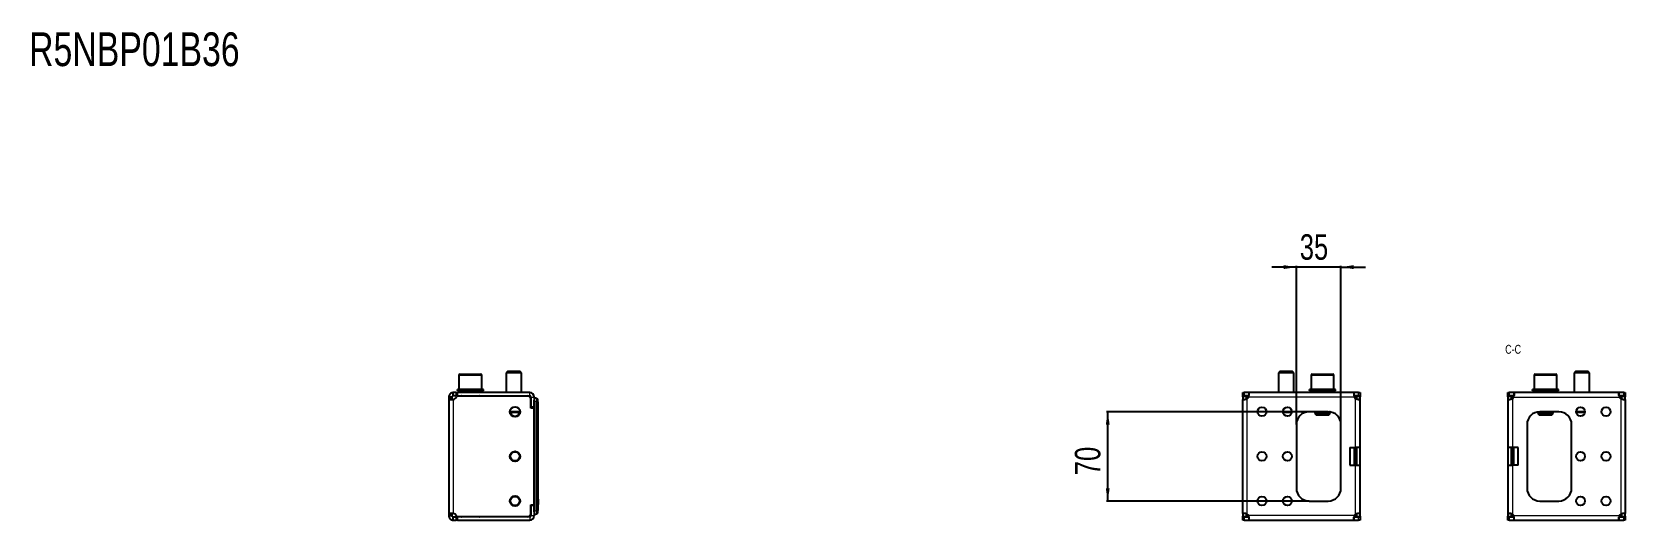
# Model space of a CAD drawing. Header units: millimetres. Extents: x -438 to 1908, y -670 to 578.
# Drawn here: x 658 to 1908, y 195 to 578 of the extents above; entities that cross this region are included whole.
import ezdxf

# ---------------------------------------------------------------- set-up
doc = ezdxf.new("R2010")
doc.units = ezdxf.units.MM
doc.layers.add('FORMAT', color=7, linetype='Continuous')
doc.styles.add('SLDTEXTSTYLE0', font='TXT', dxfattribs={"width": 0.75})
doc.dimstyles.new('SLDDIMSTYLE0', dxfattribs={"dimtxt": 20, "dimasz": 10, "dimexe": 0, "dimexo": 0.0625, "dimgap": 5, "dimtad": 2, "dimdec": 1, "dimrnd": 1e-09, "dimzin": 12, "dimdsep": 46, "dimtxsty": 'SLDTEXTSTYLE0', "dimsah": 1, "dimcen": 0.09, "dimadec": 0, "dimazin": 3, "dimtfac": 1, "dimtofl": 0, "dimtmove": 0, "dimatfit": 3, "dimfxl": 0, "dimfrac": 2, "dimtolj": 1, "dimtzin": 12, "dimarcsym": 0})
doc.dimstyles.new('SLDDIMSTYLE1', dxfattribs={"dimtxt": 20, "dimasz": 10, "dimexe": 0, "dimexo": 0.0625, "dimgap": 5, "dimtad": 2, "dimdec": 1, "dimrnd": 1e-09, "dimzin": 12, "dimdsep": 46, "dimtxsty": 'SLDTEXTSTYLE0', "dimsah": 1, "dimcen": 0.09, "dimadec": 0, "dimazin": 3, "dimtfac": 1, "dimtmove": 0, "dimatfit": 0, "dimfxl": 0, "dimfrac": 2, "dimtolj": 1, "dimtzin": 12, "dimarcsym": 0})

# ---------------------------------------------------------------- blocks, each defined once
blk = doc.blocks.new('_D_9')
at = {"layer": 'FORMAT'}
for p, q in [((1649.9, 393.4), (1630.7, 393.4)), ((1649.9, 270), (1649.9, 394.4)), ((1684.9, 393.4), (1649.9, 393.4)), ((1684.9, 270), (1684.9, 394.4)), ((1684.9, 393.4), (1704.1, 393.4))]:
    blk.add_line(p, q, dxfattribs=at)
for points in [[(1649.9, 393.4), (1639.9, 395), (1639.9, 391.9)], [(1684.9, 393.4), (1694.9, 391.9), (1694.9, 395)]]:
    blk.add_solid(points, dxfattribs=at)
at = {"layer": 'FORMAT', "insert": (1652.6, 419.2), "char_height": 20, "attachment_point": 1, "style": 'SLDTEXTSTYLE0'}
blk.add_mtext('35', dxfattribs=at)
blk = doc.blocks.new('_D_10')
at = {"layer": 'FORMAT'}
for p, q in [((1659.9, 279.9), (1500.9, 279.9)), ((1501.9, 209.9), (1501.9, 279.9)), ((1659.9, 209.9), (1500.9, 209.9))]:
    blk.add_line(p, q, dxfattribs=at)
for points in [[(1501.9, 279.9), (1500.4, 269.9), (1503.4, 269.9)], [(1501.9, 209.9), (1503.4, 219.9), (1500.4, 219.9)]]:
    blk.add_solid(points, dxfattribs=at)
at = {"layer": 'FORMAT', "insert": (1476.1, 230.2), "char_height": 20, "attachment_point": 1, "rotation": 90, "style": 'SLDTEXTSTYLE0'}
blk.add_mtext('70', dxfattribs=at)

msp = doc.modelspace()

# ---------------------------------------------------------------- linework, layer by layer
at = {"color": 7, "linetype": 'Continuous', "lineweight": 25}
for p, q in [((992.79, 308.45), (992.79, 297.45)), ((993.79, 309.45), (1009.79, 309.45)), ((1010.79, 297.45), (1010.79, 308.45)), ((1030.86, 311.45), (1029.79, 310.37)), ((1029.79, 310.37), (1029.79, 294.95)), ((1041.79, 310.37), (1029.79, 310.37)), ((1040.71, 311.45), (1030.86, 311.45)), ((1041.79, 310.37), (1040.71, 311.45)), ((1041.79, 294.95), (1041.79, 310.37)), ((1636.98, 311.45), (1635.91, 310.37)), ((1635.91, 310.37), (1635.91, 294.95)), ((1647.91, 310.37), (1635.91, 310.37)), ((1646.83, 311.45), (1636.98, 311.45)), ((1647.91, 310.37), (1646.83, 311.45)), ((1647.91, 294.95), (1647.91, 310.37)), ((1661.41, 308.45), (1661.41, 297.45)), ((1662.41, 309.45), (1670.8, 309.45)), ((1670.8, 309.45), (1678.41, 309.45)), ((1679.41, 297.45), (1679.41, 308.45)), ((1836.41, 308.45), (1836.41, 297.45)), ((1837.41, 309.45), (1845.75, 309.45)), ((1845.75, 309.45), (1853.41, 309.45)), ((1854.41, 297.45), (1854.41, 308.45)), ((1868.98, 311.45), (1867.91, 310.37)), ((1867.91, 310.37), (1867.91, 294.95)), ((1879.91, 310.37), (1867.91, 310.37)), ((1878.83, 311.45), (1868.98, 311.45)), ((1879.91, 310.37), (1878.83, 311.45)), ((1879.91, 294.95), (1879.91, 310.37)), ((987.29, 291.45), (984.79, 291.45)), ((984.79, 291.45), (984.79, 290.23)), ((987.29, 290.23), (984.79, 290.23)), ((984.79, 290.23), (984.79, 199.67)), ((987.29, 291.45), (987.29, 290.23)), ((988.29, 292.45), (988.29, 294.95)), ((990.69, 294.95), (988.29, 294.95)), ((990.69, 292.45), (988.29, 292.45)), ((990.69, 294.95), (990.69, 292.45)), ((990.69, 294.95), (991.69, 294.95)), ((991.69, 292.45), (990.69, 292.45)), ((991.54, 297.45), (991.54, 296.45)), ((991.54, 297.45), (991.54, 297.2)), ((992.34, 297.45), (991.54, 297.45)), ((991.54, 297.45), (991.54, 297.45)), ((991.54, 296.45), (991.54, 296.7)), ((992.34, 296.45), (991.54, 296.45)), ((991.54, 296.45), (991.54, 296.45)), ((1048.29, 294.95), (991.69, 294.95)), ((991.69, 292.45), (1048.29, 292.45)), ((991.71, 292.35), (1046.69, 292.35)), ((992.34, 297.45), (992.44, 297.45)), ((992.34, 296.45), (992.44, 296.45)), ((992.44, 297.45), (992.44, 297.2)), ((994.58, 297.45), (992.44, 297.45)), ((992.44, 296.45), (992.44, 296.7)), ((994.58, 296.45), (992.44, 296.45)), ((994.58, 297.45), (994.76, 297.45)), ((994.58, 296.45), (994.76, 296.45)), ((994.76, 297.45), (994.76, 297.2)), ((997.91, 297.45), (994.76, 297.45)), ((994.76, 296.45), (994.76, 296.7)), ((997.91, 296.45), (994.76, 296.45)), ((995.79, 296.45), (995.79, 294.95)), ((997.91, 297.45), (998.14, 297.45)), ((997.91, 296.45), (998.14, 296.45)), ((998.14, 297.45), (998.14, 297.2)), ((1001.84, 297.45), (998.14, 297.45)), ((998.14, 296.45), (998.14, 296.7)), ((1001.84, 296.45), (998.14, 296.45)), ((1001.84, 297.45), (1001.93, 297.45)), ((1001.84, 296.45), (1002.01, 296.45)), ((1002.01, 296.45), (1002.09, 296.45)), ((1002.05, 297.45), (1002.09, 297.45)), ((1002.09, 297.45), (1002.09, 297.2)), ((1005.76, 297.45), (1002.09, 297.45)), ((1002.09, 296.45), (1002.09, 296.7)), ((1005.76, 296.45), (1002.09, 296.45)), ((1005.76, 297.45), (1005.99, 297.45)), ((1005.76, 296.45), (1005.99, 296.45)), ((1005.99, 297.45), (1005.99, 297.2)), ((1009.07, 297.45), (1005.99, 297.45)), ((1005.99, 296.45), (1005.99, 296.7)), ((1009.07, 296.45), (1005.99, 296.45)), ((1007.79, 294.95), (1007.79, 296.45)), ((1009.07, 297.45), (1009.24, 297.45)), ((1009.07, 296.45), (1009.24, 296.45)), ((1009.24, 297.45), (1009.24, 297.2)), ((1011.28, 297.45), (1009.24, 297.45)), ((1009.24, 296.45), (1009.24, 296.7)), ((1011.28, 296.45), (1009.24, 296.45)), ((1011.28, 297.45), (1011.37, 297.45)), ((1011.28, 296.45), (1011.37, 296.45)), ((1011.37, 297.45), (1011.37, 297.2)), ((1012.04, 297.45), (1011.37, 297.45)), ((1011.37, 296.45), (1011.37, 296.7)), ((1012.04, 296.45), (1011.37, 296.45)), ((1012.04, 296.45), (1012.04, 297.45)), ((1025.54, 292.45), (1025.54, 292.35)), ((1025.83, 292.45), (1025.83, 292.35)), ((1027.52, 292.45), (1027.52, 292.35)), ((1030.46, 292.45), (1030.46, 292.35)), ((1034.22, 292.45), (1034.22, 292.35)), ((1038.22, 292.45), (1038.22, 292.35)), ((1041.84, 292.45), (1041.84, 292.35)), ((1044.55, 292.45), (1044.55, 292.35)), ((1045.92, 292.45), (1045.92, 292.35)), ((1046.04, 292.35), (1046.04, 292.45)), ((1049.19, 282.85), (1049.19, 289.85)), ((1049.29, 291.45), (1049.29, 283.5)), ((1051.79, 291.45), (1051.79, 283.5)), ((1051.79, 291.2), (1051.99, 291.2)), ((1051.79, 201.47), (1051.79, 288.92)), ((1051.99, 291.2), (1053.67, 290.74)), ((1051.99, 202.1), (1051.99, 288.3)), ((1054.79, 287.85), (1054.79, 289.3)), ((1054.79, 287.85), (1054.79, 213.4)), ((1607.91, 292.45), (1607.91, 294.95)), ((1607.91, 294.95), (1609.02, 294.95)), ((1609.02, 292.45), (1607.91, 292.45)), ((1607.91, 292.45), (1607.91, 292.35)), ((1607.91, 292.35), (1610.41, 292.35)), ((1607.91, 291.74), (1607.91, 292.35)), ((1607.91, 291.74), (1607.91, 289.67)), ((1607.91, 200.22), (1607.91, 289.67)), ((1607.91, 289.67), (1609, 289.67)), ((1612.74, 294.95), (1609.02, 294.95)), ((1612.74, 292.45), (1609.02, 292.45)), ((1610.41, 292.35), (1610.41, 291.74)), ((1610.41, 291.74), (1610.41, 289.92)), ((1695.08, 294.95), (1612.74, 294.95)), ((1612.74, 294.95), (1612.74, 292.73)), ((1660.16, 297.45), (1660.16, 296.45)), ((1660.16, 297.45), (1660.16, 297.2)), ((1660.99, 297.45), (1660.16, 297.45)), ((1660.16, 297.45), (1660.16, 297.45)), ((1660.16, 296.45), (1660.16, 296.7)), ((1660.99, 296.45), (1660.16, 296.45)), ((1660.16, 296.45), (1660.16, 296.45)), ((1660.99, 297.45), (1661.09, 297.45)), ((1660.99, 296.45), (1661.09, 296.45)), ((1661.09, 297.45), (1661.09, 297.2)), ((1663.26, 297.45), (1661.09, 297.45)), ((1661.09, 296.45), (1661.09, 296.7)), ((1663.26, 296.45), (1661.09, 296.45)), ((1663.26, 297.45), (1663.44, 297.45)), ((1663.26, 296.45), (1663.44, 296.45)), ((1663.44, 297.45), (1663.44, 297.2)), ((1666.62, 297.45), (1663.44, 297.45)), ((1663.44, 296.45), (1663.44, 296.7)), ((1666.62, 296.45), (1663.44, 296.45)), ((1664.41, 296.45), (1664.41, 294.95)), ((1666.62, 297.45), (1666.85, 297.45)), ((1666.62, 296.45), (1666.85, 296.45)), ((1666.85, 297.45), (1666.85, 297.2)), ((1670.55, 297.45), (1666.85, 297.45)), ((1666.85, 296.45), (1666.85, 296.7)), ((1670.55, 296.45), (1666.85, 296.45)), ((1670.55, 297.45), (1670.84, 297.45)), ((1670.55, 297.45), (1670.62, 297.45)), ((1670.55, 296.45), (1670.7, 296.45)), ((1670.7, 296.45), (1670.8, 296.45)), ((1670.75, 297.45), (1670.8, 297.45)), ((1670.8, 297.45), (1670.8, 297.2)), ((1674.46, 297.45), (1670.8, 297.45)), ((1670.8, 296.45), (1670.8, 296.7)), ((1674.46, 296.45), (1670.8, 296.45)), ((1674.46, 297.45), (1674.69, 297.45)), ((1674.46, 296.45), (1674.69, 296.45)), ((1674.69, 297.45), (1674.69, 297.2)), ((1677.75, 297.45), (1674.69, 297.45)), ((1674.69, 296.45), (1674.69, 296.7)), ((1677.75, 296.45), (1674.69, 296.45)), ((1676.41, 294.95), (1676.41, 296.45)), ((1677.75, 297.45), (1677.93, 297.45)), ((1677.75, 296.45), (1677.93, 296.45)), ((1677.93, 297.45), (1677.93, 297.2)), ((1679.93, 297.45), (1677.93, 297.45)), ((1677.93, 296.45), (1677.93, 296.7)), ((1679.93, 296.45), (1677.93, 296.45)), ((1679.93, 297.45), (1680.02, 297.45)), ((1679.93, 296.45), (1680.02, 296.45)), ((1680.02, 297.45), (1680.02, 297.2)), ((1680.66, 297.45), (1680.02, 297.45)), ((1680.02, 296.45), (1680.02, 296.7)), ((1680.66, 296.45), (1680.02, 296.45)), ((1680.66, 296.45), (1680.66, 297.45)), ((1695.08, 294.95), (1695.08, 292.65)), ((1698.8, 294.95), (1695.08, 294.95)), ((1698.8, 292.45), (1695.08, 292.45)), ((1697.41, 292.35), (1699.91, 292.35)), ((1697.41, 291.74), (1697.41, 292.35)), ((1697.41, 289.9), (1697.41, 291.74)), ((1699.91, 289.67), (1698.78, 289.67)), ((1698.8, 294.95), (1699.91, 294.95)), ((1699.91, 292.45), (1698.8, 292.45)), ((1699.91, 294.95), (1699.91, 292.45)), ((1699.91, 292.35), (1699.91, 292.45)), ((1699.91, 292.35), (1699.91, 291.74)), ((1699.91, 289.67), (1699.91, 291.74)), ((1699.91, 251.95), (1699.91, 289.67)), ((1815.91, 292.45), (1815.91, 294.95)), ((1815.91, 294.95), (1817.02, 294.95)), ((1817.02, 292.45), (1815.91, 292.45)), ((1815.91, 292.45), (1815.91, 292.35)), ((1815.91, 292.35), (1818.41, 292.35)), ((1815.91, 291.74), (1815.91, 292.35)), ((1815.91, 291.74), (1815.91, 289.67)), ((1815.91, 289.67), (1817, 289.67)), ((1815.91, 289.67), (1815.91, 251.95)), ((1820.74, 294.95), (1817.02, 294.95)), ((1820.74, 292.45), (1817.02, 292.45)), ((1818.41, 292.35), (1818.41, 291.74)), ((1818.41, 291.74), (1818.41, 289.92)), ((1903.08, 294.95), (1820.74, 294.95)), ((1820.74, 294.95), (1820.74, 292.73)), ((1835.16, 297.45), (1835.16, 296.45)), ((1835.16, 297.45), (1835.16, 297.2)), ((1835.99, 297.45), (1835.16, 297.45)), ((1835.16, 297.45), (1835.16, 297.45)), ((1835.16, 296.45), (1835.16, 296.7)), ((1835.99, 296.45), (1835.16, 296.45)), ((1835.16, 296.45), (1835.16, 296.45)), ((1835.99, 297.45), (1836.1, 297.45)), ((1835.99, 296.45), (1836.1, 296.45)), ((1836.1, 297.45), (1836.1, 297.2)), ((1838.26, 297.45), (1836.1, 297.45)), ((1836.1, 296.45), (1836.1, 296.7)), ((1838.26, 296.45), (1836.1, 296.45)), ((1838.26, 297.45), (1838.44, 297.45)), ((1838.26, 296.45), (1838.44, 296.45)), ((1838.44, 297.45), (1838.44, 297.2)), ((1841.62, 297.45), (1838.44, 297.45)), ((1838.44, 296.45), (1838.44, 296.7)), ((1841.62, 296.45), (1838.44, 296.45)), ((1839.41, 296.45), (1839.41, 294.95)), ((1841.62, 297.45), (1841.85, 297.45)), ((1841.62, 296.45), (1841.85, 296.45)), ((1841.85, 297.45), (1841.85, 297.2)), ((1845.55, 297.45), (1841.85, 297.45)), ((1841.85, 296.45), (1841.85, 296.7)), ((1845.55, 296.45), (1841.85, 296.45)), ((1845.55, 297.45), (1845.79, 297.45)), ((1845.55, 297.45), (1845.63, 297.45)), ((1845.55, 296.45), (1845.71, 296.45)), ((1845.71, 296.45), (1845.8, 296.45)), ((1845.75, 297.45), (1845.8, 297.45)), ((1845.8, 297.45), (1845.8, 297.2)), ((1849.46, 297.45), (1845.8, 297.45)), ((1845.8, 296.45), (1845.8, 296.7)), ((1849.46, 296.45), (1845.8, 296.45)), ((1849.46, 297.45), (1849.69, 297.45)), ((1849.46, 296.45), (1849.69, 296.45)), ((1849.69, 297.45), (1849.69, 297.2)), ((1852.76, 297.45), (1849.69, 297.45)), ((1849.69, 296.45), (1849.69, 296.7)), ((1852.76, 296.45), (1849.69, 296.45)), ((1851.41, 294.95), (1851.41, 296.45)), ((1852.76, 297.45), (1852.93, 297.45)), ((1852.76, 296.45), (1852.93, 296.45)), ((1852.93, 297.45), (1852.93, 297.2)), ((1854.93, 297.45), (1852.93, 297.45)), ((1852.93, 296.45), (1852.93, 296.7)), ((1854.93, 296.45), (1852.93, 296.45)), ((1854.93, 297.45), (1855.02, 297.45)), ((1854.93, 296.45), (1855.02, 296.45)), ((1855.02, 297.45), (1855.02, 297.2)), ((1855.66, 297.45), (1855.02, 297.45)), ((1855.02, 296.45), (1855.02, 296.7)), ((1855.66, 296.45), (1855.02, 296.45)), ((1855.66, 296.45), (1855.66, 297.45)), ((1903.08, 292.65), (1903.08, 294.95)), ((1906.8, 294.95), (1903.08, 294.95)), ((1906.8, 292.45), (1903.08, 292.45)), ((1905.41, 292.35), (1907.91, 292.35)), ((1905.41, 291.74), (1905.41, 292.35)), ((1905.41, 289.9), (1905.41, 291.74)), ((1906.78, 289.67), (1907.91, 289.67)), ((1906.8, 294.95), (1907.91, 294.95)), ((1907.91, 292.45), (1906.8, 292.45)), ((1907.91, 294.95), (1907.91, 292.45)), ((1907.91, 292.35), (1907.91, 292.45)), ((1907.91, 292.35), (1907.91, 291.74)), ((1907.91, 289.67), (1907.91, 291.74)), ((1907.91, 289.67), (1907.91, 200.22)), ((1040.76, 279.45), (1032.82, 279.45)), ((1049.19, 284.43), (1049.29, 284.21)), ((1051.79, 282.85), (1049.19, 282.85)), ((1051.79, 283.5), (1049.29, 283.5)), ((1051.79, 282.85), (1051.79, 207.05)), ((1646.37, 279.45), (1639.44, 279.45)), ((1674.91, 279.95), (1659.91, 279.95)), ((1661.58, 279.85), (1661.56, 279.85)), ((1661.58, 279.85), (1661.58, 279.85)), ((1661.68, 279.85), (1661.58, 279.85)), ((1661.68, 279.95), (1661.68, 279.85)), ((1664.93, 279.85), (1661.68, 279.85)), ((1664.41, 279.85), (1664.41, 278.52)), ((1664.41, 278.52), (1665.48, 277.45)), ((1664.41, 278.52), (1670.7, 278.52)), ((1664.93, 279.85), (1666.83, 279.85)), ((1665.48, 277.45), (1670.65, 277.45)), ((1667.39, 279.85), (1666.83, 279.85)), ((1673.43, 279.85), (1667.39, 279.85)), ((1670.65, 277.45), (1675.33, 277.45)), ((1670.7, 278.52), (1676.41, 278.52)), ((1673.98, 279.85), (1673.43, 279.85)), ((1673.98, 279.85), (1675.88, 279.85)), ((1675.33, 277.45), (1676.41, 278.52)), ((1676.32, 279.85), (1675.88, 279.85)), ((1676.41, 278.52), (1676.41, 279.83)), ((1839.41, 279.83), (1839.41, 278.52)), ((1839.41, 278.52), (1840.48, 277.45)), ((1839.41, 278.52), (1845.66, 278.52)), ((1839.93, 279.85), (1841.83, 279.85)), ((1840.48, 277.45), (1845.62, 277.45)), ((1855.91, 279.95), (1840.91, 279.95)), ((1842.39, 279.85), (1841.83, 279.85)), ((1848.43, 279.85), (1842.39, 279.85)), ((1845.62, 277.45), (1850.33, 277.45)), ((1845.66, 278.52), (1851.41, 278.52)), ((1848.98, 279.85), (1848.43, 279.85)), ((1848.98, 279.85), (1850.88, 279.85)), ((1850.33, 277.45), (1851.41, 278.52)), ((1854.14, 279.85), (1850.88, 279.85)), ((1851.41, 278.52), (1851.41, 279.85)), ((1854.14, 279.85), (1854.14, 279.95)), ((1854.24, 279.85), (1854.14, 279.85)), ((1854.26, 279.85), (1854.24, 279.85)), ((1854.24, 279.85), (1854.24, 279.85)), ((1876.37, 279.45), (1869.44, 279.45)), ((1649.91, 269.95), (1649.91, 219.95)), ((1684.91, 219.95), (1684.91, 269.95)), ((1830.91, 269.95), (1830.91, 219.95)), ((1865.91, 219.95), (1865.91, 269.95)), ((1691.91, 251.95), (1696.41, 251.95)), ((1691.91, 251.95), (1691.91, 237.95)), ((1699.91, 251.95), (1696.41, 251.95)), ((1697.41, 237.95), (1697.41, 251.95)), ((1699.91, 237.95), (1699.91, 251.95)), ((1819.41, 251.95), (1815.91, 251.95)), ((1815.91, 251.95), (1815.91, 237.95)), ((1818.41, 251.95), (1818.41, 237.95)), ((1823.91, 251.95), (1819.41, 251.95)), ((1823.91, 237.95), (1823.91, 251.95)), ((1691.91, 237.95), (1696.41, 237.95)), ((1696.41, 237.95), (1699.91, 237.95)), ((1699.91, 200.22), (1699.91, 237.95)), ((1815.91, 237.95), (1819.41, 237.95)), ((1815.91, 237.95), (1815.91, 200.22)), ((1823.91, 237.95), (1819.41, 237.95)), ((1054.79, 213.4), (1054.79, 205.2)), ((1049.19, 207.05), (1051.79, 207.05)), ((1049.19, 200.05), (1049.19, 207.05)), ((1049.19, 205.97), (1049.29, 206.18)), ((1049.29, 206.4), (1049.29, 198.45)), ((1051.79, 206.4), (1049.29, 206.4)), ((1051.79, 206.4), (1051.79, 198.45)), ((1054.99, 211.45), (1054.79, 211.45)), ((1054.99, 211.42), (1054.79, 211.42)), ((1054.99, 211.4), (1054.79, 211.4)), ((1054.99, 207.2), (1054.79, 207.2)), ((1054.99, 207.14), (1054.79, 207.14)), ((1054.79, 205.2), (1054.79, 202.55)), ((1054.79, 201.1), (1054.79, 202.55)), ((1054.99, 210.96), (1054.99, 207.64)), ((1609.04, 200.22), (1607.91, 200.22)), ((1607.91, 200.22), (1607.91, 198.16)), ((1659.91, 209.95), (1674.91, 209.95)), ((1699.91, 200.22), (1698.81, 200.22)), ((1699.91, 198.16), (1699.91, 200.22)), ((1815.91, 200.22), (1817.04, 200.22)), ((1815.91, 200.22), (1815.91, 198.16)), ((1840.91, 209.95), (1855.91, 209.95)), ((1907.91, 200.22), (1906.81, 200.22)), ((1907.91, 198.16), (1907.91, 200.22)), ((984.79, 199.67), (987.29, 199.67)), ((984.79, 199.67), (984.79, 198.45)), ((984.79, 198.45), (987.29, 198.45)), ((987.29, 199.67), (987.29, 198.45)), ((988.29, 194.95), (988.29, 197.45)), ((988.29, 197.45), (990.69, 197.45)), ((988.29, 194.95), (990.69, 194.95)), ((990.69, 197.45), (990.69, 194.95)), ((990.69, 197.45), (991.69, 197.45)), ((991.69, 194.95), (990.69, 194.95)), ((1048.29, 197.45), (991.69, 197.45)), ((991.69, 194.95), (1048.29, 194.95)), ((1046.69, 197.55), (991.71, 197.55)), ((1051.99, 199.2), (1051.79, 199.2)), ((1053.67, 199.65), (1051.99, 199.2)), ((1607.91, 197.55), (1607.91, 198.16)), ((1610.41, 197.55), (1607.91, 197.55)), ((1607.91, 197.55), (1607.91, 197.45)), ((1607.91, 194.95), (1607.91, 197.45)), ((1607.91, 197.45), (1609.02, 197.45)), ((1609.02, 194.95), (1607.91, 194.95)), ((1609.02, 197.45), (1612.74, 197.45)), ((1609.02, 194.95), (1612.74, 194.95)), ((1610.41, 200), (1610.41, 198.16)), ((1610.41, 198.16), (1610.41, 197.55)), ((1612.74, 197.24), (1612.74, 194.95)), ((1612.74, 194.95), (1695.08, 194.95)), ((1695.08, 197.45), (1698.8, 197.45)), ((1695.08, 194.95), (1695.08, 197.16)), ((1695.08, 194.95), (1698.8, 194.95)), ((1697.41, 198.16), (1697.41, 199.98)), ((1697.41, 197.55), (1697.41, 198.16)), ((1699.91, 197.55), (1697.41, 197.55)), ((1698.8, 197.45), (1699.91, 197.45)), ((1699.91, 194.95), (1698.8, 194.95)), ((1699.91, 198.16), (1699.91, 197.55)), ((1699.91, 197.45), (1699.91, 197.55)), ((1699.91, 197.45), (1699.91, 194.95)), ((1815.91, 197.55), (1815.91, 198.16)), ((1818.41, 197.55), (1815.91, 197.55)), ((1815.91, 197.55), (1815.91, 197.45)), ((1815.91, 194.95), (1815.91, 197.45)), ((1815.91, 197.45), (1817.02, 197.45)), ((1817.02, 194.95), (1815.91, 194.95)), ((1817.02, 197.45), (1820.74, 197.45)), ((1817.02, 194.95), (1820.74, 194.95)), ((1818.41, 200), (1818.41, 198.16)), ((1818.41, 198.16), (1818.41, 197.55)), ((1820.74, 194.95), (1820.74, 197.24)), ((1820.74, 194.95), (1903.08, 194.95)), ((1903.08, 197.45), (1906.8, 197.45)), ((1903.08, 194.95), (1903.08, 197.16)), ((1903.08, 194.95), (1906.8, 194.95)), ((1905.41, 198.16), (1905.41, 199.98)), ((1905.41, 197.55), (1905.41, 198.16)), ((1907.91, 197.55), (1905.41, 197.55)), ((1906.8, 197.45), (1907.91, 197.45)), ((1907.91, 194.95), (1906.8, 194.95)), ((1907.91, 198.16), (1907.91, 197.55)), ((1907.91, 197.45), (1907.91, 197.55)), ((1907.91, 197.45), (1907.91, 194.95))]:
    msp.add_line(p, q, dxfattribs=at)
at = {"color": 8, "linetype": 'Continuous', "lineweight": 18}
for p, q in [((1010.79, 308.45), (992.79, 308.45)), ((1670.84, 308.45), (1661.41, 308.45)), ((1679.41, 308.45), (1670.84, 308.45)), ((1845.79, 308.45), (1836.41, 308.45)), ((1854.41, 308.45), (1845.79, 308.45)), ((988.29, 289.67), (988.29, 200.22)), ((991.69, 294.95), (991.69, 292.45)), ((1048.29, 292.45), (1048.29, 294.95)), ((1049.29, 291.45), (1051.79, 291.45)), ((1053.67, 287.85), (1051.99, 288.3)), ((1053.67, 202.55), (1053.67, 287.85)), ((1054.79, 287.85), (1053.67, 287.85)), ((1610.41, 291.74), (1607.91, 291.74)), ((1609.02, 294.95), (1609.02, 292.45)), ((1610.41, 291.45), (1612.49, 291.45)), ((1611.41, 199.67), (1611.41, 290.23)), ((1695.32, 291.45), (1612.49, 291.45)), ((1695.32, 291.45), (1697.41, 291.45)), ((1696.41, 251.95), (1696.41, 290.23)), ((1699.91, 291.74), (1697.41, 291.74)), ((1698.8, 292.45), (1698.8, 294.95)), ((1818.41, 291.74), (1815.91, 291.74)), ((1817.02, 294.95), (1817.02, 292.45)), ((1818.41, 291.45), (1820.49, 291.45)), ((1819.41, 290.23), (1819.41, 251.95)), ((1820.49, 291.45), (1903.32, 291.45)), ((1903.32, 291.45), (1905.41, 291.45)), ((1904.41, 290.23), (1904.41, 199.67)), ((1907.91, 291.74), (1905.41, 291.74)), ((1906.8, 292.45), (1906.8, 294.95)), ((1032.82, 280.45), (1040.76, 280.45)), ((1051.59, 282.85), (1051.59, 283.5)), ((1639.44, 280.45), (1646.37, 280.45)), ((1666.83, 279.95), (1666.83, 279.85)), ((1667.39, 279.95), (1667.39, 279.85)), ((1673.43, 279.95), (1673.43, 279.85)), ((1673.98, 279.95), (1673.98, 279.85)), ((1841.83, 279.95), (1841.83, 279.85)), ((1842.39, 279.95), (1842.39, 279.85)), ((1848.43, 279.95), (1848.43, 279.85)), ((1848.98, 279.95), (1848.98, 279.85)), ((1869.44, 280.45), (1876.37, 280.45)), ((1695.21, 237.95), (1695.21, 251.95)), ((1695.41, 251.95), (1695.41, 237.95)), ((1695.52, 237.95), (1695.52, 251.95)), ((1695.72, 251.95), (1695.72, 237.95)), ((1696.6, 237.95), (1696.6, 251.95)), ((1696.8, 251.95), (1696.8, 237.95)), ((1696.9, 237.95), (1696.9, 251.95)), ((1697.1, 251.95), (1697.1, 237.95)), ((1818.71, 237.95), (1818.71, 251.95)), ((1818.91, 251.95), (1818.91, 237.95)), ((1819.02, 237.95), (1819.02, 251.95)), ((1819.22, 251.95), (1819.22, 237.95)), ((1820.1, 237.95), (1820.1, 251.95)), ((1820.3, 251.95), (1820.3, 237.95)), ((1820.4, 237.95), (1820.4, 251.95)), ((1820.6, 251.95), (1820.6, 237.95)), ((1696.41, 199.67), (1696.41, 237.95)), ((1819.41, 237.95), (1819.41, 199.67)), ((1051.59, 206.4), (1051.59, 207.05)), ((1051.99, 202.1), (1053.67, 202.55)), ((1053.67, 202.55), (1054.79, 202.55)), ((1054.99, 210.96), (1054.79, 210.96)), ((1054.99, 207.64), (1054.79, 207.64)), ((991.69, 197.45), (991.69, 194.95)), ((1048.29, 197.45), (1048.29, 194.95)), ((1049.29, 198.45), (1051.79, 198.45)), ((1607.91, 198.16), (1610.41, 198.16)), ((1609.02, 197.45), (1609.02, 194.95)), ((1612.49, 198.45), (1610.41, 198.45)), ((1695.32, 198.45), (1612.49, 198.45)), ((1697.41, 198.45), (1695.32, 198.45)), ((1697.41, 198.16), (1699.91, 198.16)), ((1698.8, 194.95), (1698.8, 197.45)), ((1815.91, 198.16), (1818.41, 198.16)), ((1817.02, 197.45), (1817.02, 194.95)), ((1820.49, 198.45), (1818.41, 198.45)), ((1820.49, 198.45), (1903.32, 198.45)), ((1905.41, 198.45), (1903.32, 198.45)), ((1905.41, 198.16), (1907.91, 198.16)), ((1906.8, 194.95), (1906.8, 197.45))]:
    msp.add_line(p, q, dxfattribs=at)
at = {"color": 7, "linetype": 'Continuous', "lineweight": 25}
for centre, radius in [((1036.79, 279.95), 4), ((1622.91, 279.95), 3.5), ((1642.91, 279.95), 3.5), ((1872.91, 279.95), 3.5), ((1892.91, 279.95), 3.5), ((1036.79, 244.95), 4), ((1036.79, 244.95), 3.5), ((1622.91, 244.95), 3.5), ((1642.91, 244.95), 3.5), ((1872.91, 244.95), 3.5), ((1892.91, 244.95), 3.5), ((1036.79, 209.95), 4), ((1036.79, 209.95), 3.5), ((1622.91, 209.95), 3.5), ((1642.91, 209.95), 3.5), ((1872.91, 209.95), 3.5), ((1892.91, 209.95), 3.5)]:
    msp.add_circle(centre, radius, dxfattribs=at)
for centre, radius, start, end in [((993.79, 308.45), 1, 90, 180), ((1009.79, 308.45), 1, 0, 90), ((1662.41, 308.45), 1, 90, 180), ((1678.41, 308.45), 1, 0, 90), ((1837.41, 308.45), 1, 90, 180), ((1853.41, 308.45), 1, 0, 90), ((987.57, 293.1), 3.5, 281.89481, 337.11462), ((991.71, 291.35), 1, 90, 157.11462), ((994.44, 292.1), 0.35, 45.58469, 90), ((1009.14, 292.1), 0.35, 90, 134.41531), ((1046.69, 289.85), 2.5, 360, 90), ((1048.29, 291.45), 3.5, 0, 90), ((1048.29, 291.45), 1, 0, 90), ((1053.29, 289.3), 1.5, 0, 75), ((1609.41, 293.1), 3.5, 304.8499, 331.87293), ((1698.41, 293.1), 3.5, 208.12707, 235.1501), ((1817.41, 293.1), 3.5, 304.8499, 331.87293), ((1906.41, 293.1), 3.5, 208.12707, 235.1501), ((1036.79, 279.95), 3.5, 188.21321, 351.78679), ((1659.91, 269.95), 10, 90, 180), ((1674.91, 269.95), 10, 0, 90), ((1840.91, 269.95), 10, 90, 180), ((1855.91, 269.95), 10, 0, 90), ((1659.91, 219.95), 10, 180, 270), ((1674.91, 219.95), 10, 270, 0), ((1840.91, 219.95), 10, 180, 270), ((1855.91, 219.95), 10, 270, 0), ((987.57, 196.8), 3.5, 22.88538, 78.10519), ((1046.69, 200.05), 2.5, 270, 0), ((1053.29, 201.1), 1.5, 285, 0), ((991.71, 198.55), 1, 202.88538, 270), ((994.44, 197.8), 0.35, 270, 314.41531), ((1009.14, 197.8), 0.35, 225.58469, 270), ((1048.29, 198.45), 1, 270, 360), ((1048.29, 198.45), 3.5, 270, 360), ((1609.41, 196.8), 3.5, 28.12707, 55.1501), ((1698.41, 196.8), 3.5, 124.8499, 151.87293), ((1817.41, 196.8), 3.5, 28.12707, 55.1501), ((1906.41, 196.8), 3.5, 124.8499, 151.87293)]:
    msp.add_arc(centre, radius, start, end, dxfattribs=at)
for centre, major_axis, start_param, end_param in [((1040.4, 291.2), (11.57, -3.1), 0.0670375, 0.2530722), ((1040.4, 199.2), (11.57, 3.1), 6.0301131, 6.2161478)]:
    msp.add_ellipse(centre, major_axis=major_axis, ratio=0.2505628, start_param=start_param, end_param=end_param, dxfattribs=at)
at = {"color": 8, "linetype": 'Continuous', "lineweight": 18}
for centre, major_axis, start_param, end_param in [((1053.29, 287.74), (0.38, 3), 4.762686, 6.2664448), ((1053.29, 202.65), (-0.38, 3), 3.1583332, 4.662092)]:
    msp.add_ellipse(centre, major_axis=major_axis, ratio=0.1230384, start_param=start_param, end_param=end_param, dxfattribs=at)
at = {"color": 7, "linetype": 'Continuous', "lineweight": 25}
for points, knots in [([(988.29, 294.95), (987.99, 294.93), (987.44, 294.89), (986.54, 294.53), (985.66, 293.86), (984.93, 292.76), (984.84, 291.89), (984.79, 291.45)], [0, 0, 0, 0, 0.16069004, 0.30131212, 0.52195134, 0.75357319, 1, 1, 1, 1]), ([(984.79, 290.23), (984.84, 290.1), (984.93, 289.88), (985.5, 289.69), (986.1, 289.62), (986.73, 289.6), (987.47, 289.61), (988.01, 289.65), (988.29, 289.67)], [0, 0, 0, 0, 0.2541487, 0.4482127, 0.5749082, 0.7088724, 0.8504677, 1, 1, 1, 1]), ([(988.29, 292.45), (988.2, 292.44), (988.05, 292.43), (987.84, 292.35), (987.68, 292.25), (987.54, 292.12), (987.44, 291.98), (987.31, 291.75), (987.3, 291.57), (987.29, 291.45)], [0, 0, 0, 0, 0.1567865, 0.2908092, 0.4035006, 0.4972984, 0.6071328, 0.7261813, 1, 1, 1, 1]), ([(987.29, 290.23), (987.3, 290.1), (987.32, 289.9), (987.47, 289.69), (987.61, 289.65), (987.65, 289.63)], [0, 0, 0, 0, 0.4882324, 0.8197059, 1, 1, 1, 1]), ([(991.54, 297.2), (991.54, 297.24), (991.54, 297.3), (991.54, 297.38), (991.54, 297.43), (991.54, 297.45)], [0, 0, 0, 0, 0.4999808, 0.7499881, 1, 1, 1, 1]), ([(991.54, 296.45), (991.54, 296.47), (991.54, 296.51), (991.54, 296.59), (991.54, 296.66), (991.54, 296.7)], [0, 0, 0, 0, 0.2501401, 0.5002802, 1, 1, 1, 1]), ([(992.44, 297.2), (992.42, 297.24), (992.39, 297.3), (992.36, 297.38), (992.34, 297.43), (992.34, 297.45)], [0, 0, 0, 0, 0.4999808, 0.7499881, 1, 1, 1, 1]), ([(992.34, 296.45), (992.34, 296.47), (992.36, 296.51), (992.39, 296.59), (992.42, 296.66), (992.44, 296.7)], [0, 0, 0, 0, 0.2501401, 0.5002802, 1, 1, 1, 1]), ([(994.76, 297.2), (994.73, 297.24), (994.68, 297.3), (994.62, 297.38), (994.59, 297.43), (994.58, 297.45)], [0, 0, 0, 0, 0.4999808, 0.7499881, 1, 1, 1, 1]), ([(994.58, 296.45), (994.59, 296.47), (994.62, 296.51), (994.68, 296.59), (994.73, 296.66), (994.76, 296.7)], [0, 0, 0, 0, 0.2501401, 0.5002802, 1, 1, 1, 1]), ([(998.14, 297.2), (998.11, 297.24), (998.05, 297.3), (997.97, 297.38), (997.93, 297.43), (997.91, 297.45)], [0, 0, 0, 0, 0.4999808, 0.7499881, 1, 1, 1, 1]), ([(997.91, 296.45), (997.93, 296.47), (997.97, 296.51), (998.05, 296.59), (998.11, 296.66), (998.14, 296.7)], [0, 0, 0, 0, 0.2501401, 0.5002802, 1, 1, 1, 1]), ([(1002.09, 297.2), (1002.05, 297.24), (1001.98, 297.3), (1001.9, 297.38), (1001.86, 297.43), (1001.84, 297.45)], [0, 0, 0, 0, 0.4999808, 0.7499881, 1, 1, 1, 1]), ([(1001.84, 296.45), (1001.86, 296.47), (1001.9, 296.51), (1001.98, 296.59), (1002.05, 296.66), (1002.09, 296.7)], [0, 0, 0, 0, 0.2501401, 0.5002802, 1, 1, 1, 1]), ([(1002.09, 297.2), (1002.07, 297.27), (1002.05, 297.4), (1002.03, 297.43), (1002.01, 297.45)], [0, 0, 0, 0, 0.5617942, 1, 1, 1, 1]), ([(1002.09, 296.7), (1002.07, 296.62), (1002.05, 296.49), (1002.03, 296.46), (1002.01, 296.45)], [0, 0, 0, 0, 0.56179418, 1, 1, 1, 1]), ([(1005.99, 297.2), (1005.95, 297.24), (1005.89, 297.3), (1005.81, 297.38), (1005.78, 297.43), (1005.76, 297.45)], [0, 0, 0, 0, 0.4999808, 0.7499881, 1, 1, 1, 1]), ([(1005.76, 296.45), (1005.78, 296.47), (1005.81, 296.51), (1005.89, 296.59), (1005.95, 296.66), (1005.99, 296.7)], [0, 0, 0, 0, 0.25014008, 0.50028016, 1, 1, 1, 1]), ([(1009.24, 297.2), (1009.22, 297.24), (1009.17, 297.3), (1009.11, 297.38), (1009.09, 297.43), (1009.07, 297.45)], [0, 0, 0, 0, 0.4999808, 0.7499881, 1, 1, 1, 1]), ([(1009.07, 296.45), (1009.09, 296.47), (1009.11, 296.51), (1009.17, 296.59), (1009.22, 296.66), (1009.24, 296.7)], [0, 0, 0, 0, 0.2501401, 0.5002802, 1, 1, 1, 1]), ([(1011.37, 297.2), (1011.35, 297.24), (1011.33, 297.3), (1011.3, 297.38), (1011.28, 297.43), (1011.28, 297.45)], [0, 0, 0, 0, 0.4999808, 0.7499881, 1, 1, 1, 1]), ([(1011.28, 296.45), (1011.28, 296.47), (1011.3, 296.51), (1011.33, 296.59), (1011.35, 296.66), (1011.37, 296.7)], [0, 0, 0, 0, 0.25014008, 0.50028016, 1, 1, 1, 1]), ([(1025.79, 292.35), (1025.79, 292.36), (1025.78, 292.39), (1025.78, 292.43), (1025.77, 292.45)], [0, 0, 0, 0, 0.374848, 1, 1, 1, 1]), ([(1027.43, 292.35), (1027.42, 292.36), (1027.4, 292.39), (1027.38, 292.43), (1027.37, 292.45)], [0, 0, 0, 0, 0.374848, 1, 1, 1, 1]), ([(1030.34, 292.35), (1030.32, 292.36), (1030.3, 292.39), (1030.27, 292.43), (1030.25, 292.45)], [0, 0, 0, 0, 0.374848, 1, 1, 1, 1]), ([(1034.07, 292.35), (1034.06, 292.36), (1034.03, 292.39), (1033.99, 292.43), (1033.97, 292.45)], [0, 0, 0, 0, 0.374848, 1, 1, 1, 1]), ([(1038.07, 292.35), (1038.06, 292.36), (1038.03, 292.39), (1037.99, 292.43), (1037.97, 292.45)], [0, 0, 0, 0, 0.374848, 1, 1, 1, 1]), ([(1041.72, 292.35), (1041.71, 292.36), (1041.68, 292.39), (1041.66, 292.43), (1041.64, 292.45)], [0, 0, 0, 0, 0.374848, 1, 1, 1, 1]), ([(1044.47, 292.35), (1044.46, 292.36), (1044.44, 292.39), (1044.42, 292.43), (1044.41, 292.45)], [0, 0, 0, 0, 0.374848, 1, 1, 1, 1]), ([(1045.89, 292.35), (1045.89, 292.36), (1045.88, 292.39), (1045.88, 292.43), (1045.88, 292.45)], [0, 0, 0, 0, 0.374848, 1, 1, 1, 1]), ([(1607.91, 289.67), (1607.93, 289.66), (1607.98, 289.63), (1608.38, 289.61), (1609.09, 289.65), (1610.19, 289.87), (1610.99, 290.1), (1611.41, 290.23)], [0, 0, 0, 0, 0.1708405, 0.3192172, 0.5481031, 0.7678223, 1, 1, 1, 1]), ([(1612.49, 291.45), (1612.55, 291.71), (1612.65, 292.2), (1612.79, 293.02), (1612.9, 293.73), (1612.91, 294.29), (1612.89, 294.65), (1612.84, 294.9), (1612.77, 294.93), (1612.74, 294.95)], [0, 0, 0, 0, 0.1440667, 0.2712756, 0.4749075, 0.5979974, 0.7263376, 0.8602454, 1, 1, 1, 1]), ([(1660.16, 297.2), (1660.16, 297.24), (1660.16, 297.3), (1660.16, 297.38), (1660.16, 297.43), (1660.16, 297.45)], [0, 0, 0, 0, 0.4999808, 0.7499881, 1, 1, 1, 1]), ([(1660.16, 296.45), (1660.16, 296.47), (1660.16, 296.51), (1660.16, 296.59), (1660.16, 296.66), (1660.16, 296.7)], [0, 0, 0, 0, 0.2501401, 0.5002802, 1, 1, 1, 1]), ([(1661.09, 297.2), (1661.08, 297.24), (1661.05, 297.3), (1661.02, 297.38), (1661, 297.43), (1660.99, 297.45)], [0, 0, 0, 0, 0.4999808, 0.7499881, 1, 1, 1, 1]), ([(1660.99, 296.45), (1661, 296.47), (1661.02, 296.51), (1661.05, 296.59), (1661.08, 296.66), (1661.09, 296.7)], [0, 0, 0, 0, 0.2501401, 0.5002802, 1, 1, 1, 1]), ([(1663.44, 297.2), (1663.41, 297.24), (1663.36, 297.3), (1663.3, 297.38), (1663.27, 297.43), (1663.26, 297.45)], [0, 0, 0, 0, 0.4999808, 0.7499881, 1, 1, 1, 1]), ([(1663.26, 296.45), (1663.27, 296.47), (1663.3, 296.51), (1663.36, 296.59), (1663.41, 296.66), (1663.44, 296.7)], [0, 0, 0, 0, 0.2501401, 0.5002802, 1, 1, 1, 1]), ([(1666.85, 297.2), (1666.81, 297.24), (1666.75, 297.3), (1666.67, 297.38), (1666.63, 297.43), (1666.62, 297.45)], [0, 0, 0, 0, 0.4999808, 0.7499881, 1, 1, 1, 1]), ([(1666.62, 296.45), (1666.63, 296.47), (1666.67, 296.51), (1666.75, 296.59), (1666.81, 296.66), (1666.85, 296.7)], [0, 0, 0, 0, 0.2501401, 0.5002802, 1, 1, 1, 1]), ([(1670.8, 297.2), (1670.76, 297.24), (1670.69, 297.3), (1670.61, 297.38), (1670.57, 297.43), (1670.55, 297.45)], [0, 0, 0, 0, 0.4999808, 0.7499881, 1, 1, 1, 1]), ([(1670.55, 296.45), (1670.57, 296.47), (1670.61, 296.51), (1670.69, 296.59), (1670.76, 296.66), (1670.8, 296.7)], [0, 0, 0, 0, 0.25014008, 0.50028016, 1, 1, 1, 1]), ([(1670.8, 297.2), (1670.78, 297.27), (1670.75, 297.4), (1670.72, 297.43), (1670.7, 297.45)], [0, 0, 0, 0, 0.5617942, 1, 1, 1, 1]), ([(1670.8, 296.7), (1670.78, 296.62), (1670.75, 296.49), (1670.72, 296.46), (1670.7, 296.45)], [0, 0, 0, 0, 0.5617942, 1, 1, 1, 1]), ([(1674.69, 297.2), (1674.65, 297.24), (1674.59, 297.3), (1674.52, 297.38), (1674.48, 297.43), (1674.46, 297.45)], [0, 0, 0, 0, 0.4999808, 0.7499881, 1, 1, 1, 1]), ([(1674.46, 296.45), (1674.48, 296.47), (1674.52, 296.51), (1674.59, 296.59), (1674.65, 296.66), (1674.69, 296.7)], [0, 0, 0, 0, 0.25014008, 0.50028016, 1, 1, 1, 1]), ([(1677.93, 297.2), (1677.9, 297.24), (1677.85, 297.3), (1677.8, 297.38), (1677.77, 297.43), (1677.75, 297.45)], [0, 0, 0, 0, 0.4999808, 0.7499881, 1, 1, 1, 1]), ([(1677.75, 296.45), (1677.77, 296.47), (1677.8, 296.51), (1677.85, 296.59), (1677.9, 296.66), (1677.93, 296.7)], [0, 0, 0, 0, 0.2501401, 0.5002802, 1, 1, 1, 1]), ([(1680.02, 297.2), (1680, 297.24), (1679.98, 297.3), (1679.95, 297.38), (1679.94, 297.43), (1679.93, 297.45)], [0, 0, 0, 0, 0.4999808, 0.7499881, 1, 1, 1, 1]), ([(1679.93, 296.45), (1679.94, 296.47), (1679.95, 296.51), (1679.98, 296.59), (1680, 296.66), (1680.02, 296.7)], [0, 0, 0, 0, 0.2501401, 0.5002802, 1, 1, 1, 1]), ([(1695.08, 294.95), (1695.04, 294.93), (1694.99, 294.89), (1694.92, 294.53), (1694.9, 293.86), (1695.03, 292.76), (1695.22, 291.89), (1695.32, 291.45)], [0, 0, 0, 0, 0.16069, 0.3013121, 0.5219513, 0.7535732, 1, 1, 1, 1]), ([(1696.41, 290.23), (1696.86, 290.1), (1697.67, 289.88), (1698.58, 289.69), (1699.17, 289.62), (1699.57, 289.6), (1699.85, 289.61), (1699.89, 289.65), (1699.91, 289.67)], [0, 0, 0, 0, 0.2541487, 0.4482127, 0.5749082, 0.7088724, 0.8504677, 1, 1, 1, 1]), ([(1815.91, 289.67), (1815.93, 289.66), (1815.98, 289.63), (1816.38, 289.61), (1817.09, 289.65), (1818.19, 289.87), (1818.99, 290.1), (1819.41, 290.23)], [0, 0, 0, 0, 0.1708405, 0.3192172, 0.5481031, 0.7678223, 1, 1, 1, 1]), ([(1820.49, 291.45), (1820.55, 291.71), (1820.65, 292.2), (1820.79, 293.02), (1820.9, 293.73), (1820.91, 294.29), (1820.89, 294.65), (1820.84, 294.9), (1820.77, 294.93), (1820.74, 294.95)], [0, 0, 0, 0, 0.1440667, 0.2712756, 0.4749075, 0.5979974, 0.7263376, 0.8602454, 1, 1, 1, 1]), ([(1835.16, 297.2), (1835.16, 297.24), (1835.16, 297.3), (1835.16, 297.38), (1835.16, 297.43), (1835.16, 297.45)], [0, 0, 0, 0, 0.4999808, 0.7499881, 1, 1, 1, 1]), ([(1835.16, 296.45), (1835.16, 296.47), (1835.16, 296.51), (1835.16, 296.59), (1835.16, 296.66), (1835.16, 296.7)], [0, 0, 0, 0, 0.2501401, 0.5002802, 1, 1, 1, 1]), ([(1836.1, 297.2), (1836.08, 297.24), (1836.05, 297.3), (1836.02, 297.38), (1836, 297.43), (1835.99, 297.45)], [0, 0, 0, 0, 0.4999808, 0.7499881, 1, 1, 1, 1]), ([(1835.99, 296.45), (1836, 296.47), (1836.02, 296.51), (1836.05, 296.59), (1836.08, 296.66), (1836.1, 296.7)], [0, 0, 0, 0, 0.2501401, 0.5002802, 1, 1, 1, 1]), ([(1838.44, 297.2), (1838.41, 297.24), (1838.37, 297.3), (1838.31, 297.38), (1838.28, 297.43), (1838.26, 297.45)], [0, 0, 0, 0, 0.4999808, 0.7499881, 1, 1, 1, 1]), ([(1838.26, 296.45), (1838.28, 296.47), (1838.31, 296.51), (1838.37, 296.59), (1838.41, 296.66), (1838.44, 296.7)], [0, 0, 0, 0, 0.2501401, 0.5002802, 1, 1, 1, 1]), ([(1841.85, 297.2), (1841.81, 297.24), (1841.76, 297.3), (1841.68, 297.38), (1841.64, 297.43), (1841.62, 297.45)], [0, 0, 0, 0, 0.49998083, 0.7499881, 1, 1, 1, 1]), ([(1841.62, 296.45), (1841.64, 296.47), (1841.68, 296.51), (1841.76, 296.59), (1841.81, 296.66), (1841.85, 296.7)], [0, 0, 0, 0, 0.2501401, 0.5002802, 1, 1, 1, 1]), ([(1845.8, 297.2), (1845.76, 297.24), (1845.7, 297.3), (1845.62, 297.38), (1845.57, 297.43), (1845.55, 297.45)], [0, 0, 0, 0, 0.4999808, 0.7499881, 1, 1, 1, 1]), ([(1845.55, 296.45), (1845.57, 296.47), (1845.62, 296.51), (1845.7, 296.59), (1845.76, 296.66), (1845.8, 296.7)], [0, 0, 0, 0, 0.2501401, 0.5002802, 1, 1, 1, 1]), ([(1845.8, 297.2), (1845.78, 297.27), (1845.75, 297.4), (1845.72, 297.43), (1845.71, 297.45)], [0, 0, 0, 0, 0.5617942, 1, 1, 1, 1]), ([(1845.8, 296.7), (1845.78, 296.62), (1845.75, 296.49), (1845.72, 296.46), (1845.71, 296.45)], [0, 0, 0, 0, 0.5617942, 1, 1, 1, 1]), ([(1849.69, 297.2), (1849.65, 297.24), (1849.6, 297.3), (1849.52, 297.38), (1849.48, 297.43), (1849.46, 297.45)], [0, 0, 0, 0, 0.4999808, 0.7499881, 1, 1, 1, 1]), ([(1849.46, 296.45), (1849.48, 296.47), (1849.52, 296.51), (1849.6, 296.59), (1849.65, 296.66), (1849.69, 296.7)], [0, 0, 0, 0, 0.2501401, 0.5002802, 1, 1, 1, 1]), ([(1852.93, 297.2), (1852.9, 297.24), (1852.86, 297.3), (1852.8, 297.38), (1852.77, 297.43), (1852.76, 297.45)], [0, 0, 0, 0, 0.49998083, 0.7499881, 1, 1, 1, 1]), ([(1852.76, 296.45), (1852.77, 296.47), (1852.8, 296.51), (1852.86, 296.59), (1852.9, 296.66), (1852.93, 296.7)], [0, 0, 0, 0, 0.2501401, 0.5002802, 1, 1, 1, 1]), ([(1855.02, 297.2), (1855.01, 297.24), (1854.98, 297.3), (1854.95, 297.38), (1854.94, 297.43), (1854.93, 297.45)], [0, 0, 0, 0, 0.4999808, 0.7499881, 1, 1, 1, 1]), ([(1854.93, 296.45), (1854.94, 296.47), (1854.95, 296.51), (1854.98, 296.59), (1855.01, 296.66), (1855.02, 296.7)], [0, 0, 0, 0, 0.25014008, 0.50028016, 1, 1, 1, 1]), ([(1903.08, 294.95), (1903.04, 294.93), (1902.99, 294.89), (1902.92, 294.53), (1902.9, 293.86), (1903.03, 292.76), (1903.22, 291.89), (1903.32, 291.45)], [0, 0, 0, 0, 0.16069, 0.3013121, 0.5219513, 0.7535732, 1, 1, 1, 1]), ([(1904.41, 290.23), (1904.86, 290.1), (1905.67, 289.88), (1906.58, 289.69), (1907.17, 289.62), (1907.57, 289.6), (1907.85, 289.61), (1907.89, 289.65), (1907.91, 289.67)], [0, 0, 0, 0, 0.2541487, 0.4482127, 0.5749082, 0.7088724, 0.8504677, 1, 1, 1, 1]), ([(1661.56, 279.85), (1661.52, 279.85), (1661.43, 279.86), (1661.3, 279.89), (1661.22, 279.93), (1661.2, 279.95)], [0, 0, 0, 0, 0.41810651, 0.83773287, 1, 1, 1, 1]), ([(1664.93, 279.85), (1664.86, 279.85), (1664.75, 279.85), (1664.68, 279.92), (1664.66, 279.95)], [0, 0, 0, 0, 0.594904, 1, 1, 1, 1]), ([(1851.16, 279.95), (1851.14, 279.92), (1851.09, 279.87), (1850.98, 279.85), (1850.9, 279.85), (1850.88, 279.85)], [0, 0, 0, 0, 0.31995748, 0.82405984, 1, 1, 1, 1]), ([(1854.62, 279.95), (1854.57, 279.92), (1854.47, 279.87), (1854.35, 279.85), (1854.28, 279.85), (1854.26, 279.85)], [0, 0, 0, 0, 0.34226004, 0.72731664, 1, 1, 1, 1]), ([(988.29, 200.22), (987.97, 200.24), (987.38, 200.26), (986.43, 200.28), (985.57, 200.24), (984.91, 200.02), (984.83, 199.79), (984.79, 199.67)], [0, 0, 0, 0, 0.1708405, 0.3192172, 0.5481031, 0.7678223, 1, 1, 1, 1]), ([(988.29, 200.22), (988.2, 200.24), (988.03, 200.26), (987.81, 200.28), (987.64, 200.26), (987.51, 200.21), (987.42, 200.13), (987.31, 199.96), (987.3, 199.79), (987.29, 199.67)], [0, 0, 0, 0, 0.1543587, 0.2872828, 0.4004353, 0.4965437, 0.6043139, 0.7231511, 1, 1, 1, 1]), ([(1054.99, 211.4), (1054.99, 211.39), (1054.99, 211.37), (1054.99, 211.26), (1054.99, 211.11), (1054.99, 211.01), (1054.99, 210.96)], [0, 0, 0, 0, 0.2813032, 0.555629, 0.7738783, 1, 1, 1, 1]), ([(1054.99, 207.64), (1054.99, 207.57), (1054.99, 207.44), (1054.99, 207.3), (1054.99, 207.21), (1054.99, 207.2), (1054.99, 207.2)], [0, 0, 0, 0, 0.285197, 0.5604282, 0.7770436, 1, 1, 1, 1]), ([(1611.41, 199.67), (1610.95, 199.79), (1610.15, 200.01), (1609.24, 200.21), (1608.64, 200.27), (1608.24, 200.3), (1607.96, 200.28), (1607.93, 200.24), (1607.91, 200.22)], [0, 0, 0, 0, 0.2541487, 0.4482127, 0.5749082, 0.7088724, 0.8504677, 1, 1, 1, 1]), ([(1699.91, 200.22), (1699.88, 200.24), (1699.84, 200.26), (1699.44, 200.28), (1698.72, 200.24), (1697.63, 200.02), (1696.82, 199.79), (1696.41, 199.67)], [0, 0, 0, 0, 0.17084045, 0.31921717, 0.54810308, 0.76782229, 1, 1, 1, 1]), ([(1819.41, 199.67), (1818.95, 199.79), (1818.15, 200.01), (1817.24, 200.21), (1816.64, 200.27), (1816.24, 200.3), (1815.96, 200.28), (1815.93, 200.24), (1815.91, 200.22)], [0, 0, 0, 0, 0.2541487, 0.4482127, 0.5749082, 0.7088724, 0.8504677, 1, 1, 1, 1]), ([(1907.91, 200.22), (1907.88, 200.24), (1907.84, 200.26), (1907.44, 200.28), (1906.72, 200.24), (1905.63, 200.02), (1904.82, 199.79), (1904.41, 199.67)], [0, 0, 0, 0, 0.1708405, 0.3192172, 0.5481031, 0.7678223, 1, 1, 1, 1]), ([(984.79, 198.45), (984.8, 198.19), (984.83, 197.7), (985.12, 196.87), (985.58, 196.16), (986.21, 195.6), (986.82, 195.24), (987.53, 195), (988.03, 194.96), (988.29, 194.95)], [0, 0, 0, 0, 0.1440667, 0.2712756, 0.4749075, 0.5979974, 0.7263376, 0.8602454, 1, 1, 1, 1]), ([(987.29, 198.45), (987.3, 198.31), (987.32, 198.12), (987.45, 197.9), (987.55, 197.76), (987.69, 197.63), (987.87, 197.53), (988.08, 197.46), (988.21, 197.45), (988.29, 197.45)], [0, 0, 0, 0, 0.29410257, 0.40637345, 0.49701393, 0.61185306, 0.73169113, 0.86010099, 1, 1, 1, 1]), ([(1612.74, 194.95), (1612.77, 194.97), (1612.83, 195.01), (1612.89, 195.36), (1612.92, 196.03), (1612.78, 197.14), (1612.59, 198), (1612.49, 198.45)], [0, 0, 0, 0, 0.16069, 0.3013121, 0.5219513, 0.7535732, 1, 1, 1, 1]), ([(1695.32, 198.45), (1695.27, 198.19), (1695.17, 197.7), (1695.02, 196.87), (1694.92, 196.16), (1694.9, 195.6), (1694.92, 195.24), (1694.98, 195), (1695.04, 194.96), (1695.08, 194.95)], [0, 0, 0, 0, 0.1440667, 0.2712756, 0.4749075, 0.5979974, 0.7263376, 0.8602454, 1, 1, 1, 1]), ([(1820.74, 194.95), (1820.77, 194.97), (1820.83, 195.01), (1820.89, 195.36), (1820.92, 196.03), (1820.78, 197.14), (1820.59, 198), (1820.49, 198.45)], [0, 0, 0, 0, 0.16069, 0.3013121, 0.5219513, 0.7535732, 1, 1, 1, 1]), ([(1903.32, 198.45), (1903.27, 198.19), (1903.17, 197.7), (1903.02, 196.87), (1902.92, 196.16), (1902.9, 195.6), (1902.92, 195.24), (1902.98, 195), (1903.04, 194.96), (1903.08, 194.95)], [0, 0, 0, 0, 0.1440667, 0.2712756, 0.4749075, 0.5979974, 0.7263376, 0.8602454, 1, 1, 1, 1])]:
    msp.add_open_spline(points, degree=3, knots=knots, dxfattribs=at)

# ---------------------------------------------------------------- texts
at = {"layer": 'FORMAT', "style": 'SLDTEXTSTYLE0'}
for s, insert, char_height, attachment_point in [('R5NBP01B36', (655.49, 577.58), 26.458, 1), ('C-C', (1820.01, 332.45), 7, 2)]:
    msp.add_mtext(s, dxfattribs=dict(at, insert=insert, char_height=char_height, attachment_point=attachment_point))

# ---------------------------------------------------------------- dimensions: what is measured, and where the dimension line sits
at = {"layer": 'FORMAT'}
dim = msp.add_linear_dim(base=(1649.91, 393.45), p1=(1684.91, 269.95), p2=(1649.91, 269.95), dimstyle='SLDDIMSTYLE1', dxfattribs=at)
dim.commit()
dim.dimension.update_dxf_attribs({"geometry": '_D_9', "text_midpoint": (1667.41, 393.45), "dimtype": 160})
dim = msp.add_linear_dim(base=(1501.9, 279.95), p1=(1659.91, 209.95), p2=(1659.91, 279.95), angle=90, dimstyle='SLDDIMSTYLE0', dxfattribs=at)
dim.commit()
dim.dimension.update_dxf_attribs({"geometry": '_D_10', "text_midpoint": (1501.9, 244.95), "dimtype": 160})

doc.saveas('drawing.dxf')
